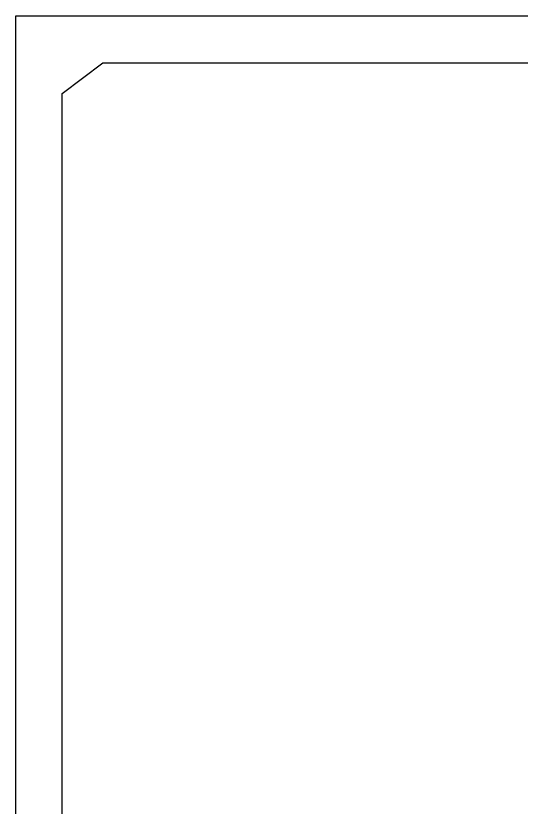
# Model space of a CAD drawing. Header units: millimetres. Extents: x -72 to 2978, y -1067 to 2817.
# Drawn here: x 1425.2 to 1479, y 240.7 to 324.9 of the extents above; entities that cross this region are included whole.
import ezdxf

# ---------------------------------------------------------------- set-up
doc = ezdxf.new("R2010")
doc.units = ezdxf.units.MM

msp = doc.modelspace()

# ---------------------------------------------------------------- linework, layer by layer
for p, q in [((1425.224, 324.884), (1734.213, 324.884)), ((1425.224, 24.884), (1425.224, 324.884))]:
    msp.add_line(p, q)
at = {"color": 30, "true_color": 0xf8991e}
for p, q in [((1430.162, 316.601), (1434.485, 319.884)), ((1434.485, 319.884), (1726.691, 319.884)), ((1430.162, 31.017), (1430.162, 316.601))]:
    msp.add_line(p, q, dxfattribs=at)

doc.saveas('drawing.dxf')
